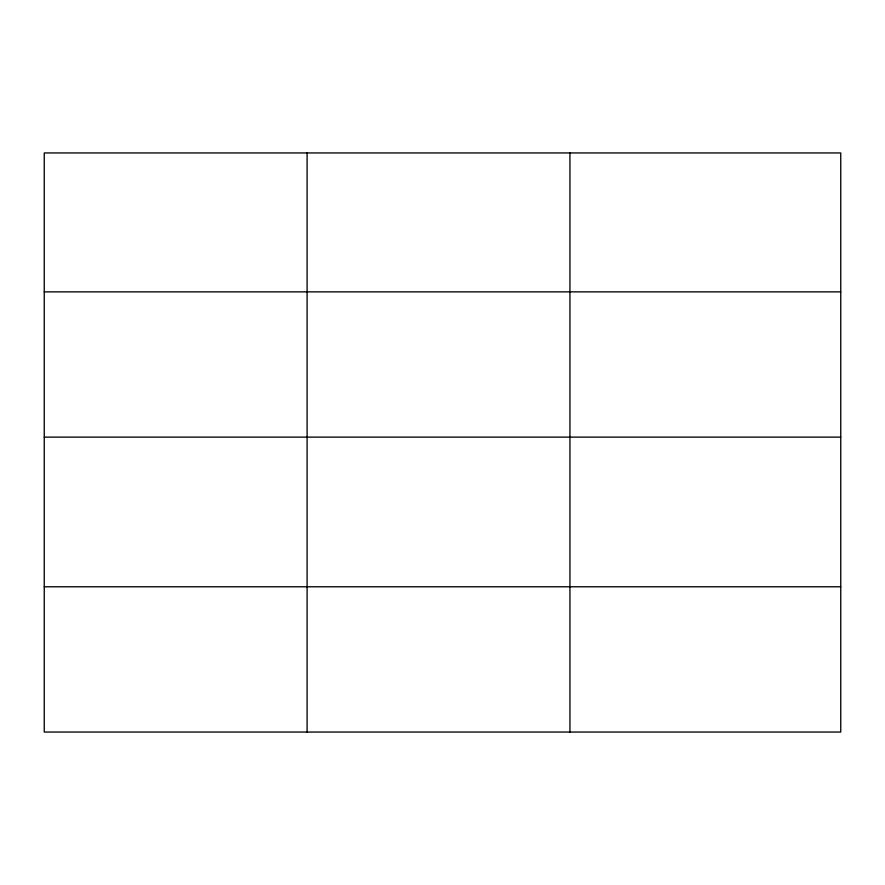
<?xml version="1.0" encoding="UTF-8"?>
<svg xmlns="http://www.w3.org/2000/svg" width="885" height="885" viewBox="0 0 885 885"><rect width="100%" height="100%" fill="white"/><g stroke="black" fill="none" stroke-linecap="round" stroke-linejoin="round"><path stroke-width="1.33" d="M840.75 437.124L840.75 152.95L44.25 152.95L44.25 732.05L840.75 732.05L840.75 437.124L44.25 437.124M44.25 291.862L840.75 291.862M44.25 586.788L840.75 586.788M569.94 152.95L569.94 732.05M307.095 152.95L307.095 732.05"/></g></svg>
